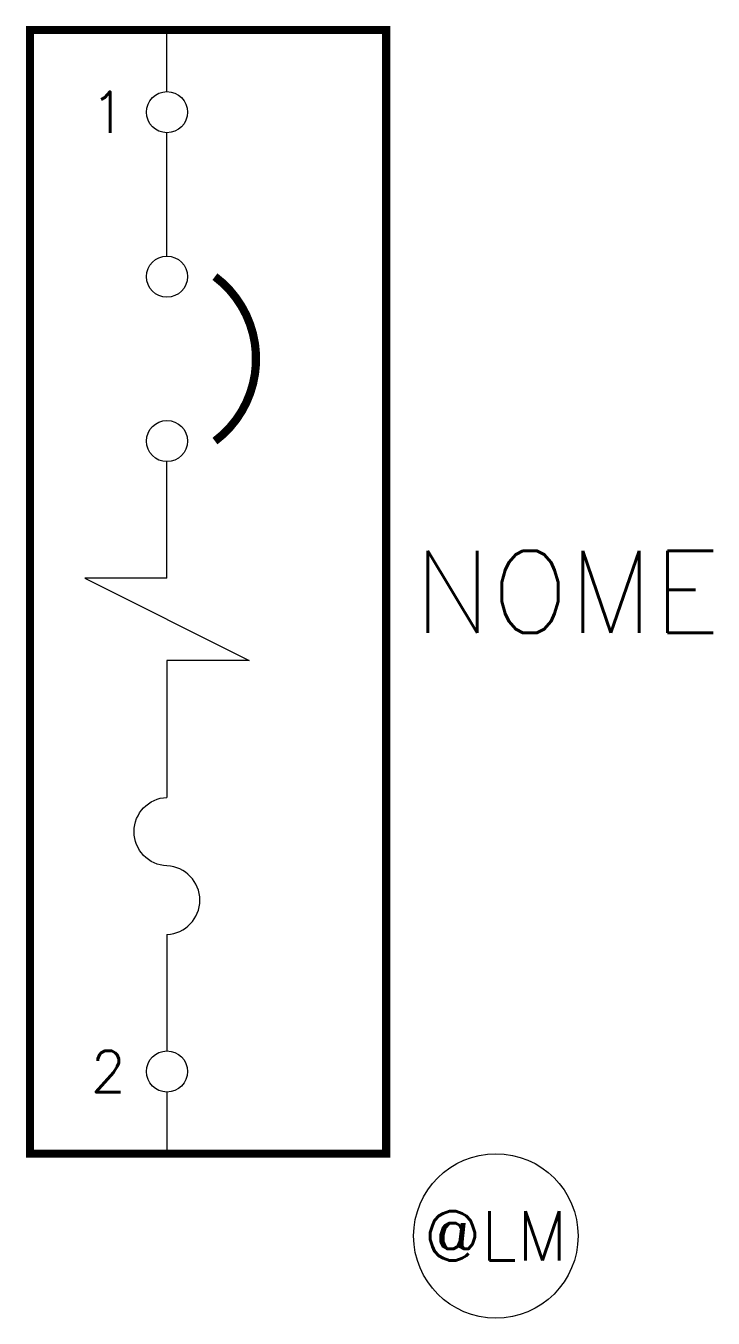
# Model space of a CAD drawing. Header units: millimetres. Extents: x -0.2 to 24.9, y -47 to 0.1.
import ezdxf
from ezdxf.enums import TextEntityAlignment as Align

# ---------------------------------------------------------------- set-up
doc = ezdxf.new("R2010")
doc.units = ezdxf.units.MM
doc.header["$LTSCALE"] = 10
doc.styles.add('romans', font='romans.shx', dxfattribs={"width": 0.9})

msp = doc.modelspace()

# ---------------------------------------------------------------- linework, layer by layer
for p, q in [((5, -2.25), (5, 0)), ((5, -8.25), (5, -3.75)), ((5, -33), (5, -37.25)), ((5, -38.75), (5, -41))]:
    msp.add_line(p, q)
at = {"color": 0}
msp.add_line((5, -20), (5, -15.75), dxfattribs=at)
at = {"color": 7}
msp.add_line((5, -23), (5, -28), dxfattribs=at)
at = {"color": 5, "const_width": 0.3}
msp.add_lwpolyline([(0, -41), (0, 0), (13, 0), (13, -41)], close=True, dxfattribs=at)
at = {"color": 5, "const_width": 0.3, "flags": 128}
msp.add_lwpolyline([(6.75, -9, -0.5), (6.75, -15)], format="xyb", dxfattribs=at)
at = {"color": 7}
msp.add_lwpolyline([(5, -20), (2, -20), (8, -23), (5, -23)], dxfattribs=at)
msp.add_lwpolyline([(5, -33, 0.96), (5, -30.5, -0.96), (5, -28)], format="xyb", dxfattribs=at)
for centre in [(5, -3), (5, -9), (5, -15), (5, -38)]:
    msp.add_circle(centre, 0.75, dxfattribs=at)
msp.add_circle((17, -44), 3)

# ---------------------------------------------------------------- texts
at = {"style": 'romans', "flags": 4}
for tag, text, p in [('1', '1', (3.5, -3)), ('2', '2', (3.5, -38))]:
    msp.add_attdef(tag, text=text, height=1.5, dxfattribs=at).set_placement(p, align=Align.MIDDLE_RIGHT)
msp.add_attdef('NOME', text='NOME', height=3, dxfattribs=at).set_placement((14, -20.5), align=Align.MIDDLE_LEFT)
at = {"lineweight": -3, "style": 'romans', "flags": 4}
msp.add_attdef('@LM', text='@LM', height=1.8, dxfattribs=at).set_placement((17, -44), align=Align.MIDDLE)

doc.saveas('drawing.dxf')
